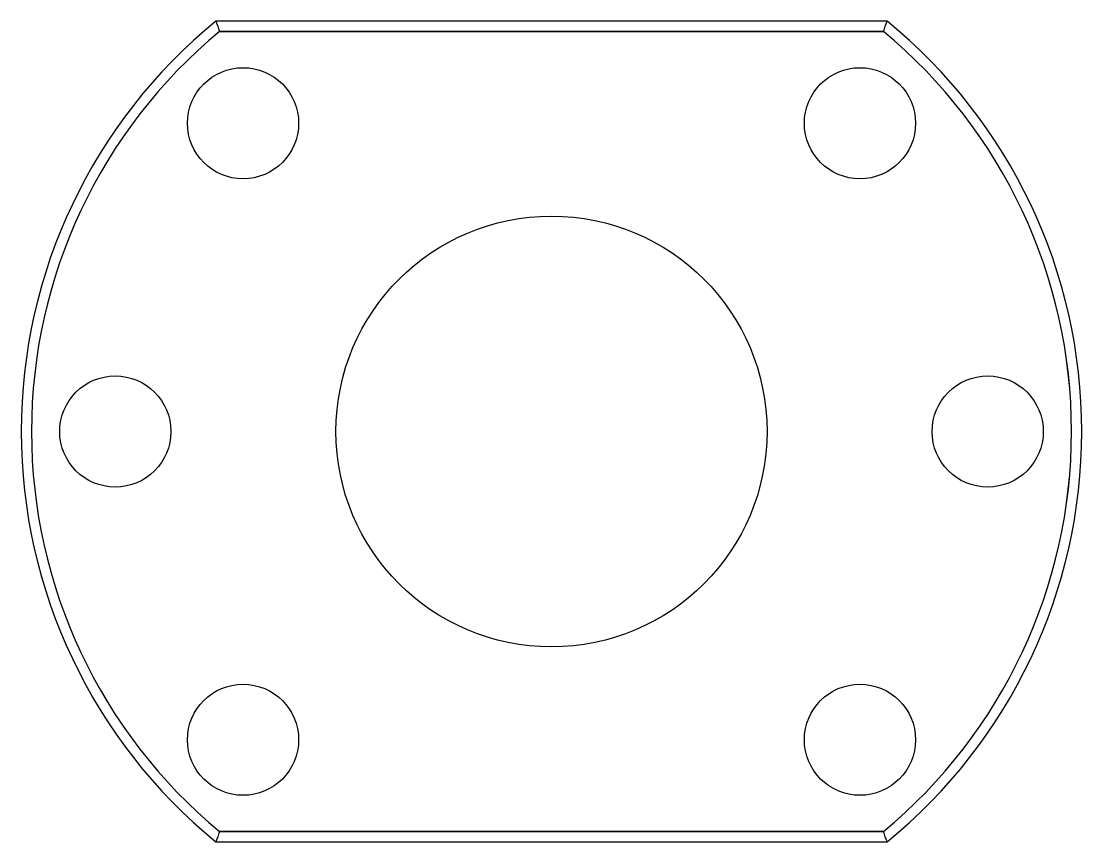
# Model space of a CAD drawing. Header units: millimetres. Extents: x -38.9 to 23.1, y -24.8 to 23.2.
import ezdxf

# ---------------------------------------------------------------- set-up
doc = ezdxf.new("R2010")
doc.units = ezdxf.units.MM
doc.layers.get('0').update_dxf_attribs({"linetype": 'CONTINUOUS'})

msp = doc.modelspace()

# ---------------------------------------------------------------- linework, layer by layer
for p, q in [((11.713, 23.153), (-27.53, 23.153)), ((-27.314, 22.553), (11.498, 22.553)), ((11.498, -24.247), (-27.314, -24.247)), ((-27.53, -24.847), (11.713, -24.847))]:
    msp.add_line(p, q)
msp.add_lwpolyline([(-27.314, 22.553, 0.469821), (-27.314, -24.247), (11.498, -24.247, 0.469821), (11.498, 22.553)], format="xyb", close=True)
for centre, radius in [((-25.939, 17.184), 3.25), ((10.123, 17.184), 3.25), ((-7.908, -0.847), 12.6), ((-33.408, -0.847), 3.25), ((17.592, -0.847), 3.25), ((-25.939, -18.879), 3.25), ((10.123, -18.879), 3.25)]:
    msp.add_circle(centre, radius)
for radius, start, end in [(31, 129.26803, 230.73197), (31, -50.73197, 50.73197), (30.4, 129.66974, 230.33026), (30.4, -50.33026, 50.33026)]:
    msp.add_arc((-7.908, -0.847), radius, start, end)
for centre, major_axis, start_param, end_param in [((295.374, 80.75), (-333.019, 0), 0.2471, 0.249729), ((295.374, 80.75), (-333.019, 0), 0.2471, 0.249729), ((-311.191, 80.75), (333.019, 0), 6.033457, 6.036085), ((-311.191, 80.75), (333.019, 0), 6.033457, 6.036085), ((295.374, -82.444), (-333.019, 0), 6.033457, 6.036085), ((295.374, -82.444), (-333.019, 0), 6.033457, 6.036085), ((-311.191, -82.444), (333.019, 0), 0.2471, 0.249729), ((-311.191, -82.444), (333.019, 0), 0.2471, 0.249729)]:
    msp.add_ellipse(centre, major_axis=major_axis, ratio=0.707107, start_param=start_param, end_param=end_param)

doc.saveas('drawing.dxf')
